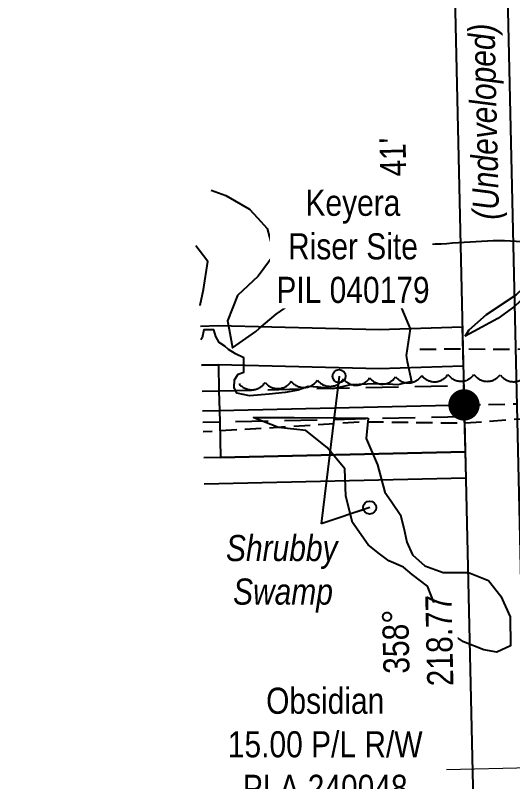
# Model space of a CAD drawing. Extents: x 610284 to 614883, y 5902184 to 5905806.
# Drawn here: x 611994.7 to 612185, y 5903164.2 to 5903457.6 of the extents above; entities that cross this region are included whole.
import ezdxf
from ezdxf.enums import TextEntityAlignment as Align

# ---------------------------------------------------------------- set-up
doc = ezdxf.new("R2010")
doc.units = 0
doc.header["$LTSCALE"] = 5
doc.header["$PDSIZE"] = 0.5
for name, pattern in [('0', [1, 1, 0]), ('foc-FLOWLINE', [3.75, 2.5, -1.25]), ('foc-TIELINE', [1.875, 1.25, -0.625]), ('UG_PIPE', [1.875, 1.25, -0.625])]:
    doc.linetypes.add(name, pattern=pattern)
doc.layers.get('Defpoints').update_dxf_attribs({"color": 9})
for name, color, linetype in [('AS-PIPE-UG', 44, 'UG_PIPE'), ('C-RW', 13, 'Continuous'), ('F-EZE', 190, 'foc-FLOWLINE'), ('F-RW', 190, 'Continuous'), ('L-BD', 7, 'Continuous'), ('L-MON', 1, 'Continuous'), ('L-SEC', 7, 'Continuous'), ('L-TIE', 7, 'foc-TIELINE'), ('T-BUSH', 110, '0'), ('WETLAND', 143, 'Continuous'), ('WETLAND-T', 146, 'Continuous')]:
    doc.layers.add(name, color=color, linetype=linetype)
for name, color, linetype, lineweight in [('C-RW-T', 13, 'Continuous', 9), ('F-EZE-T', 190, 'Continuous', 9), ('F-WS-T', 190, 'Continuous', 9), ('T-TEXT', 48, 'Continuous', 18)]:
    doc.layers.add(name, color=color, linetype=linetype, lineweight=lineweight)
doc.styles.add('80CG', font='ARIALN.TTF', dxfattribs={"height": 10})
doc.styles.add('80L', font='ARIALN.TTF', dxfattribs={"height": 10})
doc.styles.add('80LS', font='ARIALNI.TTF', dxfattribs={"height": 10})
doc.dimstyles.new('Compass 5 000', dxfattribs={"dimscale": 5, "dimtxt": 9, "dimasz": 2, "dimexe": 0.2, "dimexo": 0.0625, "dimgap": 0.5, "dimtad": 0, "dimtih": 1, "dimtoh": 1, "dimzin": 0, "dimdsep": 46, "dimtxsty": '80CG', "dimcen": 0.1, "dimse1": 1, "dimse2": 1, "dimclrd": 256, "dimclrt": 256, "dimaunit": 1, "dimadec": 4, "dimazin": 0, "dimtfac": 0.06, "dimtofl": 0, "dimtmove": 0, "dimatfit": 1, "dimfxl": 0.2, "dimtolj": 1, "dimtzin": 0, "dimlwd": -1, "dimarcsym": 0})

# ---------------------------------------------------------------- blocks, each defined once
blk = doc.blocks.new('fdia')
at = {"color": 255, "const_width": 1}
blk.add_lwpolyline([(-0.5, 0, 1), (0.5, 0, 1)], format="xyb", close=True, dxfattribs=at)
blk = doc.blocks.new('Fdiaa')
blk.add_blockref('fdia', (0, 0))
blk = doc.blocks.new('fdib')
at = {"color": 1, "const_width": 1.6}
blk.add_lwpolyline([(-0.3999999999996362, 0, 0.9999999999999998), (0.3999999999996362, 0, 1)], format="xyb", close=True, dxfattribs=at)
at = {"color": 1}
blk.add_circle((0, 0), 0.8, dxfattribs=at)
blk = doc.blocks.new('Fdibb')
blk.add_blockref('fdib', (0, 0))
blk = doc.blocks.new('fdicc')
for name in ['Fdibb', 'Fdiaa']:
    blk.add_blockref(name, (0, 0))
blk = doc.blocks.new('FDI')
blk.add_blockref('fdicc', (0, 0))
blk = doc.blocks.new('*D465')
at = {"layer": 'C-RW-T', "transparency": 16777216}
for p, q in [((612221.0072770547, 5903170.179455419), (612159.6560239958, 5903168.682531161)), ((612256.1834212382, 5903171.03772678), (612266.1804459508, 5903171.281646636))]:
    blk.add_line(p, q, dxfattribs=at)
for points in [[(612220.9666237454, 5903171.845626205), (612221.047930364, 5903168.513284634), (612231.0043017673, 5903170.423375274)], [(612256.1427679289, 5903172.703897567), (612256.2240745475, 5903169.371555995), (612246.1863965256, 5903170.793806924)]]:
    blk.add_solid(points, dxfattribs=at)
at = {"layer": 'C-RW-T', "transparency": 16777216, "insert": (612113.2747143097, 5903168.682531162), "char_height": 10, "attachment_point": 5, "style": '80CG'}
blk.add_mtext('\\A1;Obsidian\\P15.00 P/L R/W\\PPLA 240048\\P(To be Amended)', dxfattribs=at)
blk = doc.blocks.new('*D542')
at = {"layer": 'C-RW-T', "transparency": 16777216}
for p, q in [((611837.1178723536, 5903233.598169111), (611844.7448696704, 5903240.065696608)), ((611783.4709171616, 5903188.106720319), (611752.7708782409, 5903162.073756409)), ((611752.7708782409, 5903162.073756409), (611742.7708782414, 5903162.07375641))]:
    blk.add_line(p, q, dxfattribs=at)
for points in [[(611836.0399511042, 5903234.869335329), (611838.1957936035, 5903232.32700289), (611829.4908750369, 5903227.130641613)], [(611782.3929959121, 5903189.377886539), (611784.5488384115, 5903186.835554101), (611791.0979144783, 5903194.574247817)]]:
    blk.add_solid(points, dxfattribs=at)
at = {"layer": 'Defpoints', "color": 0, "transparency": 16777216}
for p in [(611791.0979144783, 5903194.574247817), (612149.1972111249, 5902850.108762939), (612110.8042505658, 5902817.552369144)]:
    blk.add_point(p, dxfattribs=at)
at = {"layer": 'C-RW-T', "transparency": 16777216, "insert": (611703.6849300829, 5903162.073756409), "char_height": 10, "attachment_point": 5, "style": '80CG', "bg_fill": 3, "box_fill_scale": 1.1, "bg_fill_color": 256, "bg_fill_true_color": 13158600, "bg_fill_transparency": 0}
blk.add_mtext('\\A1;Obsidian\\P10.06 P/L R/W\\PROE 8223', dxfattribs=at)

msp = doc.modelspace()

# ---------------------------------------------------------------- linework, layer by layer
at = {"layer": 'AS-PIPE-UG', "flags": 128}
for points in [[(612149.416, 5903329.793000027), (612164.622, 5903329.902000027), (612185.521, 5903329.758000027), (612197.014, 5903330.08), (612207.482, 5903330.080000001), (612222.595, 5903330.551000027), (612229.657, 5903331.764000027), (612230.813, 5903332.398000027), (612230.838, 5903335.143000027), (612230.233, 5903347.543000027), (612229.342, 5903359.798000027), (612229.025, 5903360.899), (612226.946, 5903361.161000027), (612222.924, 5903361.072000027)], [(612715.4855427429, 5902947.800232359), (612715.251, 5902950.14100003), (612714.688, 5902950.844), (612713.6100000037, 5902950.908), (612709.671, 5902951.074), (612703.753, 5902951.377), (612690.567, 5902952.87000003), (612680.556, 5902953.874), (612678.0760000004, 5902954.05000003), (612673.932, 5902956.463), (612672.495, 5902958.17800003), (612671.601, 5902959.82800003), (612671.063, 5902961.83600003), (612667.76, 5902975.58500003), (612665.074, 5902983.64200003), (612663.551, 5902987.135), (612657.414, 5902995.627), (612645.631, 5903009.76400003), (612624.4790000038, 5903035.288), (612598.6630000037, 5903066.242000029), (612571.781, 5903097.48800003), (612547.5000000037, 5903124.61800003), (612537.301, 5903137.473000023), (612530.8940000015, 5903145.382), (612522.418, 5903154.707), (612506.6690000015, 5903173.118), (612491.569, 5903190.925), (612479.974, 5903205.518), (612467.0510000015, 5903221.36300001), (612449.913, 5903240.932000012), (612438.8270000016, 5903253.104000023), (612427.9730000015, 5903265.741000011), (612416.4720000015, 5903279.32200001), (612410.6360000016, 5903285.61200001), (612404.2600000015, 5903292.431000022), (612400.0300000015, 5903297.551), (612393.829, 5903299.55800001), (612389.5450000028, 5903301.26100001), (612384.22, 5903301.958), (612366.8140000015, 5903302.27200001), (612326.7900000013, 5903302.943000012), (612281.081, 5903303.432000022), (612243.653, 5903303.09), (612207.3180000015, 5903303.915000022), (612185.536, 5903302.819), (612166.331, 5903301.387), (612127.2530000008, 5903301.908000022), (612090.3240000015, 5903299.492), (612066.5556873268, 5903298.086943244)]]:
    msp.add_lwpolyline(points, dxfattribs=at)
at = {"layer": 'C-RW'}
for points in [[(612065.6115552316, 5903338.619555126), (612072.3625237837, 5903338.77443843), (612133.93091846, 5903337.25014344), (612165.6877170723, 5903338.296604631), (612166.029817652, 5903323.301345016), (612133.9472099309, 5903322.24510339), (612072.3992254293, 5903323.771387008), (612065.9608499355, 5903323.623955679)], [(612066.3675149877, 5903306.165385215), (612072.7986726998, 5903306.304999446), (612166.369, 5903308.434000027), (612166.4717471424, 5903303.930295108), (612166.7798132348, 5903290.426865763), (612073.2101095587, 5903288.313321203), (612066.7865744524, 5903288.17470925)]]:
    msp.add_lwpolyline(points, dxfattribs=at)
at = {"layer": 'F-EZE'}
msp.add_lwpolyline([(612066.1927388351, 5903313.668714447), (612072.6267002907, 5903313.820885953), (612166.1977990213, 5903315.938234926), (612166.369, 5903308.434000027), (612166.4717471424, 5903303.884835762), (612072.9017064011, 5903301.813066597), (612066.4722743053, 5903301.667954409)], dxfattribs=at)
at = {"layer": 'F-RW'}
msp.add_lwpolyline([(612065.9608496678, 5903323.623967179), (612072.3992254293, 5903323.771387008), (612072.6267002907, 5903313.820885953), (612072.7986726998, 5903306.304999446), (612072.9017064011, 5903301.813066597), (612073.2101095587, 5903288.313321203), (612166.7798132348, 5903290.426865763), (612167.008232177, 5903280.414601757), (612067.020628899, 5903278.12649869)], dxfattribs=at)
at = {"layer": 'L-SEC'}
for p, q in [((612153.053, 5903893.828), (612171.3950000034, 5903089.845000027)), ((612173.1570415158, 5903894.286651912), (612191.499041516, 5903090.3036519))]:
    msp.add_line(p, q, dxfattribs=at)
at = {"layer": 'L-TIE', "flags": 128}
msp.add_lwpolyline([(612166.369, 5903308.434000027), (612186.512690352, 5903308.869869758)], dxfattribs=at)
at = {"layer": 'T-BUSH', "flags": 128}
msp.add_lwpolyline([(612080.3039484203, 5903316.614982779, 0.52056705), (612090.290557593, 5903317.051821373, 0.52056705), (612100.2771667667, 5903317.488659984, 0.52056705), (612110.2637759405, 5903317.925498579, 0.52056705), (612120.2503851143, 5903318.362337191, 0.52056705), (612130.236994288, 5903318.799175794, 0.52056705), (612140.2236034619, 5903319.236014388, 0.52056705), (612150.2102126357, 5903319.672853, 0.52056705), (612160.1968218094, 5903320.109691594, 0.52056705), (612170.189632959, 5903320.13213601, 0.52056705), (612180.184809897, 5903319.992033497, 0.52056705), (612190.179986836, 5903319.851930995, 0.52056705), (612191.7293943781, 5903328.625220275, 0.52056705), (612192.127606226, 5903338.613444245, 0.52056705), (612192.6164330974, 5903348.597151469, 0.52056705), (612193.2139012025, 5903358.57543902, 0.52056705), (612192.4683993529, 5903368.53325164, 0.52056705), (612190.5985412257, 5903378.167083939, 0.52056705), (612192.354691388, 5903383.499024726, 0.52056705)], format="xyb", dxfattribs=at)
at = {"layer": 'WETLAND'}
for points in [[(612069.6289690637, 5903390.633717469), (612075.252444418, 5903388.595911381), (612084.2703461075, 5903383.428714421), (612087.3280087389, 5903380.048540137), (612091.0065652238, 5903375.981982254), (612093.6871545998, 5903366.028496845), (612087.6549072197, 5903357.725030413), (612079.7113870727, 5903350.304087117), (612075.9368577428, 5903340.56979615), (612076.5286127311, 5903337.367610463), (612077.8481347177, 5903330.227232266), (612086.7070072424, 5903336.556748195), (612087.9920690598, 5903337.649776273), (612094.5568357041, 5903343.233534371), (612103.5311662018, 5903349.380307637), (612113.6213729584, 5903345.907802757), (612122.5106952478, 5903350.939666409), (612132.7228946246, 5903351.7363693), (612141.8433510225, 5903346.942671739), (612145.1182772666, 5903339.055902173), (612145.733567222, 5903337.574143599), (612144.1951428829, 5903327.335930473), (612144.673222922, 5903325.093668196), (612146.3201394674, 5903317.369399148), (612141.020334572, 5903316.085097251), (612135.2030549573, 5903316.467260206), (612129.3822099827, 5903316.334968282), (612123.0321972828, 5903316.07038442), (612116.1530168569, 5903314.615173167), (612110.5967557447, 5903315.276632827), (612106.7602897384, 5903315.541216683), (612102.9238237325, 5903314.08600544), (612097.8967303435, 5903313.159961924), (612091.8113015085, 5903312.498502268), (612084.2706614248, 5903311.96933454), (612079.5081518998, 5903312.895378063), (612078.4498164514, 5903315.144340897), (612078.5821083825, 5903318.05476338), (612080.0373196285, 5903320.17143428), (612082.1539905262, 5903320.965185873), (612082.1607899542, 5903323.479923553), (612082.1539905266, 5903326.52144698), (612078.9789841784, 5903327.976658224), (612076.3331455508, 5903329.696453335), (612074.8779343076, 5903330.887080718), (612072.7612634096, 5903332.342291962), (612071.438344094, 5903334.591254786), (612070.6514532587, 5903337.22294786), (612066.7977843651, 5903337.128092209), (612066.1466668453, 5903334.062087064), (612065.7328597984, 5903333.41181885)], [(612065.4285462131, 5903346.476330178), (612065.4560155838, 5903346.602820229), (612066.7576166458, 5903352.596389794), (612068.394263107, 5903363.393355006), (612065.0496435713, 5903367.698687932), (612063.8121953936, 5903369.291582523)]]:
    msp.add_lwpolyline(points, dxfattribs=at)
for points in [[(612166.7520347217, 5903334.756619696), (612168.3395378983, 5903337.137874465), (612175.007051232, 5903343.011636213), (612186.2783237736, 5903350.631651448), (612189.4533301238, 5903353.647907484), (612191.040833299, 5903351.107902401), (612185.8020728218, 5903346.18664256), (612179.3362403489, 5903341.518198004), (612170.1135212651, 5903336.4783817), (612166.7520347217, 5903334.756619696)], [(612129.6574902133, 5903303.398535097), (612128.9272825455, 5903295.628733364), (612133.279536589, 5903285.529099551), (612136.0844841243, 5903275.022086389), (612138.4502397254, 5903271.555314193), (612142.1889431619, 5903266.076627756), (612142.2593158354, 5903265.772992152), (612143.3175957242, 5903261.206852218), (612144.5406096764, 5903255.929937411), (612146.6727653964, 5903251.08858778), (612151.4352749236, 5903246.802329218), (612158.4202888954, 5903244.262324139), (612168.104058259, 5903244.262324139), (612175.7240735003, 5903241.246068101), (612180.4865830279, 5903235.213556041), (612183.979090013, 5903227.276040158), (612184.1378403273, 5903216.163517936), (612178.8990798498, 5903213.782263169), (612173.9778200091, 5903214.73476508), (612166.1990544518, 5903217.751021114), (612158.2615385761, 5903223.148531911), (612155.2452825431, 5903231.879799363), (612152.3877768266, 5903239.02356365), (612146.5140150784, 5903243.468572554), (612143.1802584125, 5903246.326078258), (612137.5929555527, 5903248.717822297), (612134.0555399789, 5903251.448416727), (612129.664408167, 5903254.838009995), (612123.679828206, 5903263.415321455), (612121.1059168298, 5903273.556792838), (612120.7505735522, 5903283.935940644), (612113.996743924, 5903292.124186323), (612105.837285757, 5903298.609961385), (612095.3547217778, 5903299.847365085), (612085.9269478162, 5903303.520979445), (612085.7947695688, 5903303.555649253), (612101.3363205573, 5903303.63494288), (612117.4759361703, 5903303.502650945), (612129.6574902133, 5903303.398535097)]]:
    msp.add_lwpolyline(points, close=True, dxfattribs=at)

# ---------------------------------------------------------------- block references
at = {"layer": 'L-MON', "xscale": 4.999999999999974, "yscale": 4.999999999999974, "zscale": 4.999999999999974}
msp.add_blockref('FDI', (612166.369, 5903308.434000027), dxfattribs=at)

# ---------------------------------------------------------------- texts
at = {"layer": 'L-BD', "style": '80L'}
msp.add_text("41'", height=9.996158799999986, rotation=91.31720000000026, dxfattribs=at).set_placement((612139.154375255, 5903403.297194697), align=Align.MIDDLE)
at = {"layer": 'T-TEXT', "style": '80LS'}
msp.add_text('(Undeveloped)', height=10.00384267604872, rotation=91.35799701707916, dxfattribs=at).set_placement((612173.9240927106, 5903416.857802462), align=Align.MIDDLE_CENTER)
at = {"layer": 'WETLAND-T', "insert": (612089.1207126215, 5903258.649790796), "char_height": 9.999999999999982, "attachment_point": 1, "style": '80L'}
msp.add_mtext_dynamic_manual_height_columns('\\pi-13.801;{\\fArial Narrow|b0|i1|c0|p34;Shrubby\\P\\pi-11.093;Swamp}', width=14.94909143738914, gutter_width=50, heights=[0], dxfattribs=at)

# ---------------------------------------------------------------- dimensions: what is measured, and where the dimension line sits
at = {"layer": 'C-RW-T'}
dim = msp.add_linear_dim(base=(612231.0043017673, 5903170.423375274), p1=(612246.2615475019, 5903167.713753581), p2=(612231.0794527438, 5903167.343321931), angle=181.397696448536, text='Obsidian\\P15.00 P/L R/W\\PPLA 240048\\P(To be Amended)', dimstyle='Compass 5 000', dxfattribs=at)
dim.commit()
dim.dimension.update_dxf_attribs({"geometry": '*D465', "text_midpoint": (612113.2747143097, 5903168.682531162), "dimtype": 161})

# ---------------------------------------------------------------- leaders
at = {"layer": 'F-EZE-T', "path_type": 1}
msp.add_leader([(612216.9445451061, 5903364.870990048), (612188.478822836, 5903370.827680853), (612153.1872784089, 5903369.834131023)], dimstyle='Compass 5 000', override={"dimgap": 0.5, "dimtad": 0}, dxfattribs=at)
at = {"layer": 'WETLAND-T'}
for points in [[(612118.5757545464, 5903319.467971799), (612111.761049873, 5903262.938714657)], [(612130.2849247862, 5903269.126495236), (612111.761049873, 5903262.938714657)]]:
    msp.add_leader(points, dimstyle='Compass 5 000', override={"dimasz": 1, "dimldrblk": 'DotBlank'}, dxfattribs=at)

# ---------------------------------------------------------------- next in the draw order: texts
at = {"layer": 'F-WS-T', "insert": (612094.1015086874, 5903390.823500234), "char_height": 10.00384267604872, "attachment_point": 1, "style": '80L', "bg_fill": 3, "box_fill_scale": 1.2, "bg_fill_color": 256, "bg_fill_transparency": 0}
msp.add_mtext_dynamic_manual_height_columns('\\pi11.627;Keyera\\P\\pi4.9598;Riser Site\\P\\pi0.49016;PIL 040179', width=58.2124014753491, gutter_width=50.03843714702675, heights=[0], dxfattribs=at)
at = {"layer": 'L-BD', "insert": (612135.277216395, 5903217.763956694), "char_height": 9.996158799999986, "width": 25.1319829764543, "attachment_point": 2, "rotation": 91.31720000000026, "style": '80L', "bg_fill": 3, "box_fill_scale": 1.2, "bg_fill_color": 256, "bg_fill_transparency": 0}
msp.add_mtext('358° 218.77', dxfattribs=at)

# ---------------------------------------------------------------- next in the draw order: dimensions: what is measured, and where the dimension line sits
at = {"layer": 'C-RW-T'}
dim = msp.add_linear_dim(base=(611791.0979144783, 5903194.574247817), p1=(612149.1972111244, 5902850.108762939), p2=(612110.8042505659, 5902817.552369144), angle=220.2972181808201, text='Obsidian\\P10.06 P/L R/W\\PROE 8223', dimstyle='Compass 5 000', override={"dimtfill": 1}, dxfattribs=at)
dim.commit()
dim.dimension.update_dxf_attribs({"geometry": '*D542', "text_midpoint": (611703.6849300829, 5903162.073756409), "dimtype": 161})

doc.saveas('drawing.dxf')
